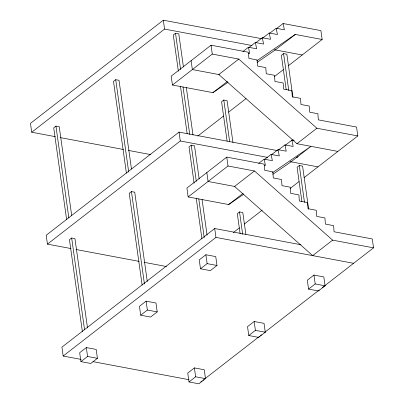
<?xml version="1.0" encoding="UTF-8"?>
<svg xmlns="http://www.w3.org/2000/svg" width="404" height="404" viewBox="0 0 404 404"><rect width="100%" height="100%" fill="white"/><g stroke="black" fill="none" stroke-linecap="round" stroke-linejoin="round"><path stroke-width="0.61" d="M261.287 38.627L163.317 20.2L30.472 123.351L31.719 132.229L55.282 136.663M31.719 132.229L164.564 29.083L251.995 45.526M71.685 215.388L59.226 126.725L55.939 126.109L53.722 127.826L66.625 219.609M131.467 168.973L119.008 80.31L115.721 79.689L113.504 81.411L126.407 173.195M183.441 66.983L178.79 33.891L175.503 33.274L173.286 34.991L178.376 71.205M304.015 177.694L357.803 135.936L356.555 127.053L318.342 119.867L317.877 113.726L309.661 112.181L309.196 106.04L300.98 104.495L300.515 98.354L292.299 96.808L291.834 90.668L283.618 89.122L283.154 82.982L274.937 81.436L274.473 75.296L266.256 73.75L265.792 67.609L257.575 66.064L257.111 59.928L248.889 58.378L248.43 52.242L211.034 45.208L171.18 76.154L172.427 85.032L212.933 92.652L228.013 82.325M172.427 85.032L212.282 54.085L238.759 59.07L316.887 128.24L357.803 135.936M242.95 51.505L248.43 47.253L256.646 48.798L255.363 42.506L263.58 44.051L262.297 37.754L270.513 39.299L269.231 33.007L277.447 34.552L276.164 28.26L284.381 29.805L283.098 23.513L320.902 30.623L322.15 39.501L288.289 65.791M248.884 47.531L255.363 42.506M255.818 42.784L262.297 37.754M262.751 38.037L269.231 33.007M269.685 33.29L276.164 28.26M276.619 28.538L283.098 23.513M238.759 59.07L218.832 74.538L296.96 143.708L337.875 151.409M212.933 92.652L227.381 81.436M322.15 39.501L295.263 34.446L275.336 49.919L257.136 62.383M277.634 150.652L179.043 132.103L46.197 235.254L47.445 244.132L71.008 248.566M232.957 142.471L227.078 100.636L223.791 100.02L221.574 101.737L227.104 141.077M292.915 97.303L286.86 54.222L283.573 53.601L281.356 55.323L286.184 89.663M47.445 244.132L180.295 140.986L267.721 157.429M197.733 136.103L223.609 116.014M228.583 112.15L245.996 98.632M274.356 76.608L283.315 69.655M87.501 327.917L74.952 238.628L71.665 238.012L69.453 239.729L82.35 331.512M147.283 281.497L134.734 192.213L131.446 191.592L129.235 193.314L142.132 285.098M199.167 178.886L194.516 145.793L191.228 145.177L189.016 146.894L194.102 183.108M322.251 287.653L373.528 247.839L372.281 238.956L334.068 231.77L333.603 225.629L325.387 224.084L324.922 217.943L316.706 216.398L316.241 210.257L308.025 208.711L307.56 202.571L299.344 201.025L298.879 194.885L290.663 193.339L290.198 187.198L281.982 185.653L281.517 179.517L273.301 177.967L272.836 171.831L264.62 170.286L264.155 164.145L226.765 157.111L186.911 188.057L188.158 196.935L228.659 204.555L243.743 194.228M188.158 196.935L228.013 165.993L254.485 170.973L332.613 240.143L373.528 247.839M258.676 163.408L264.155 159.156L272.372 160.701L271.089 154.409L279.305 155.954L278.023 149.657L286.239 151.202L284.956 144.91L293.173 146.455L291.89 140.163L294.238 140.602M264.615 159.434L271.089 154.409M271.549 154.687L278.023 149.657M278.482 149.94L284.956 144.91M285.416 145.193L291.89 140.163M292.35 140.441L293.344 139.668M254.485 170.973L234.557 186.446L312.686 255.611L332.613 240.143M296.96 143.708L316.887 128.24M228.659 204.555L243.107 193.339M296.723 157.656L298.051 156.626M300.889 244.748L214.701 228.533L61.923 347.157L63.17 356.035L81.153 359.419M245.874 234.396L242.804 212.539L239.516 211.923L237.305 213.64L240.112 233.623M308.641 209.206L302.586 166.125L299.298 165.509L297.086 167.226L301.909 201.566M63.17 356.035L215.948 237.416L353.601 263.312M233.366 232.553L239.335 227.917M244.309 224.053L262.221 210.146M290.087 188.511L299.041 181.558M86.32 347.576L79.674 352.732L80.926 361.615L90.784 363.469L97.43 358.313L96.182 349.43L86.32 347.576L87.567 356.459L80.926 361.615M146.102 301.162L139.456 306.318L140.708 315.201L150.566 317.054L157.212 311.898L155.964 303.015L146.102 301.162L147.349 310.04L140.708 315.201M205.883 254.742L199.238 259.898L200.49 268.781L210.348 270.635L216.993 265.479L215.746 256.596L205.883 254.742L207.131 263.625L200.49 268.781M194.39 367.908L187.744 373.064L188.996 381.947L198.854 383.8L205.5 378.644L204.252 369.761L194.39 367.908L195.637 376.786L188.996 381.947M254.172 321.488L247.526 326.644L248.778 335.527L258.636 337.38L265.282 332.224L264.034 323.346L254.172 321.488L255.419 330.371L248.778 335.527M313.953 275.074L307.308 280.23L308.56 289.113L318.418 290.966L325.063 285.81L323.816 276.927L313.953 275.074L315.201 283.951L308.56 289.113M200.828 381.931L201.823 381.159M202.818 380.386L203.813 379.614M204.808 378.841L259.55 336.335M260.545 335.562L261.539 334.79M265.024 332.088L319.266 289.971M256.782 60.797L295.263 34.446M272.508 172.7L310.989 146.349L291.062 161.822L272.862 174.286M274.321 49.727L302.222 54.974M248.541 53.323L249.712 53.545L248.43 47.253M219.241 74.619L192.355 69.559L191.107 60.681M290.047 161.63L317.948 166.877M264.267 165.226L265.438 165.448L264.155 159.156M60.241 137.597L123.488 149.495M128.447 150.424L150.773 154.626M234.966 186.522L208.085 181.462L206.838 172.584M207.131 263.625L216.993 265.479M315.201 283.951L325.063 285.81M75.967 249.5L139.213 261.398M144.178 262.332L166.499 266.529M147.349 310.04L157.212 311.898M255.419 330.371L265.282 332.224M87.567 356.459L97.43 358.313M195.637 376.786L205.5 378.644M92.935 361.636L189.047 379.715M283.573 53.601L288.749 90.44M299.298 165.509L304.475 202.343M223.791 100.02L229.669 141.855M239.516 211.923L242.678 234.401M211.034 45.208L212.282 54.085M226.765 157.111L228.013 165.993M214.701 228.533L215.948 237.416M186.335 87.587L193.006 135.042M202.061 199.49L207.065 235.083M175.503 33.274L180.593 69.488M183.047 86.971L189.718 134.421M191.228 145.177L196.319 181.391M198.773 198.874L204.217 237.582M180.482 86.193L187.153 133.643M196.208 198.096L201.914 238.678M163.317 20.2L164.564 29.083M179.043 132.103L180.295 140.986M115.721 79.689L128.704 172.099M131.446 191.592L144.435 284.002M55.939 126.109L68.837 217.892M71.665 238.012L84.562 329.795"/></g></svg>
